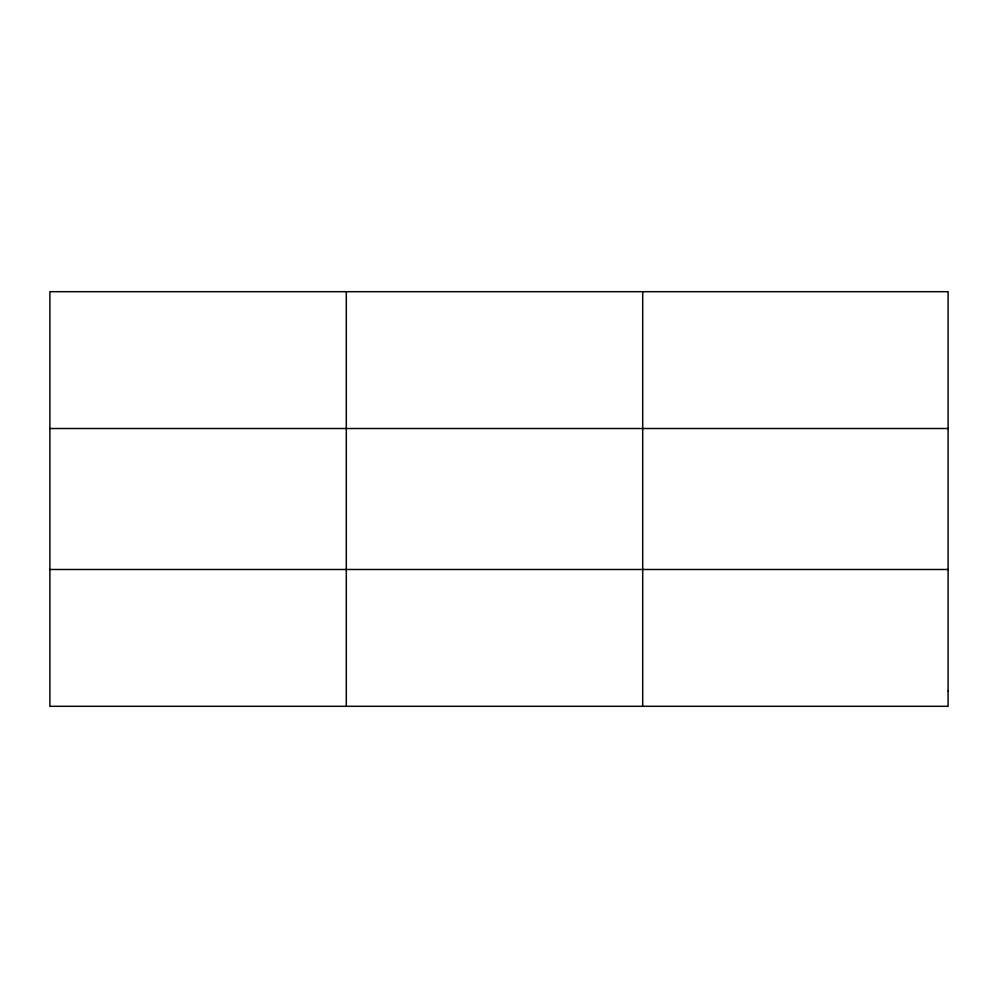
<?xml version="1.0" encoding="UTF-8"?>
<svg xmlns="http://www.w3.org/2000/svg" width="998" height="998" viewBox="0 0 998 998"><rect width="100%" height="100%" fill="white"/><g stroke="black" fill="none" stroke-linecap="round" stroke-linejoin="round"><path stroke-width="1.5" d="M346.306 706.31L346.306 291.69M642.712 706.31L642.712 291.69M49.9 428.516L948.1 428.516M49.9 569.484L948.1 569.484M948.1 691.103L948.1 706.31L49.9 706.31L49.9 291.69L948.1 291.69L948.1 691.103"/></g></svg>
